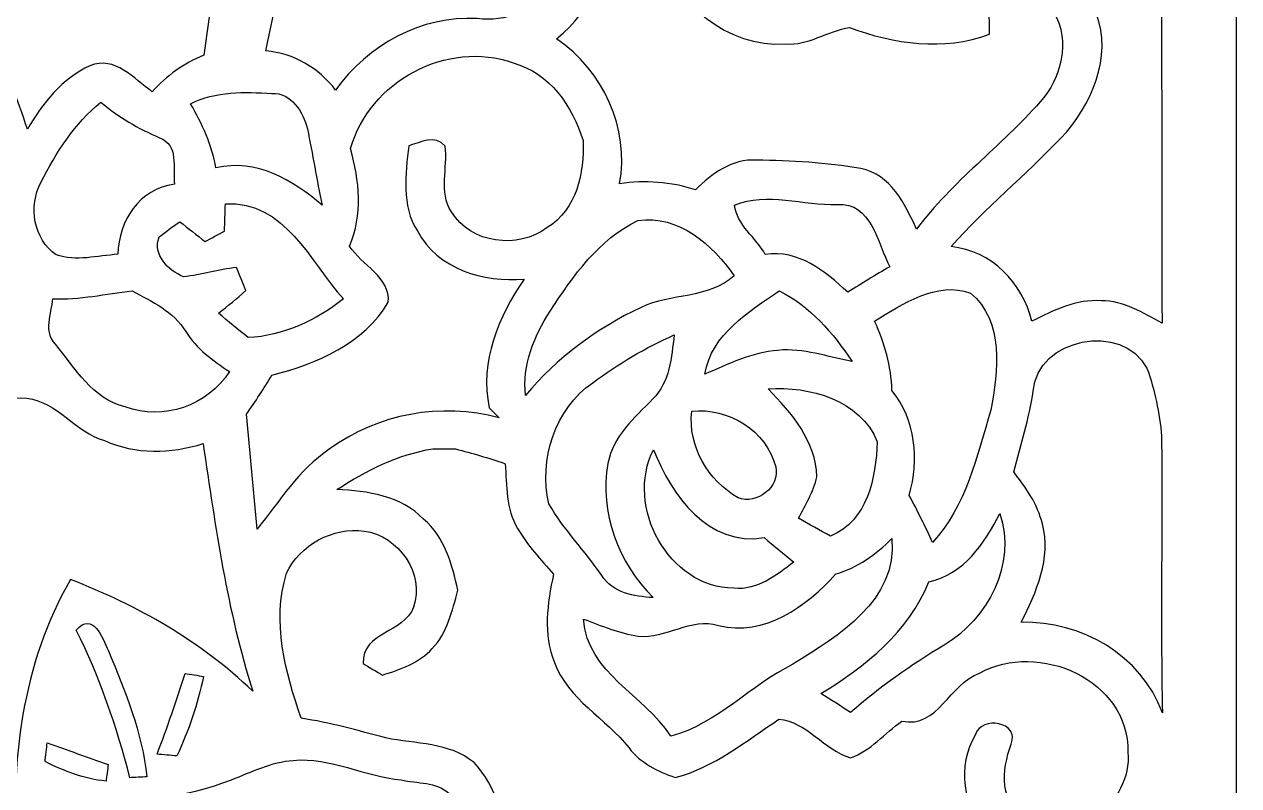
# Model space of a CAD drawing. Header units: centimetres. Extents: x -5.6 to 4, y -11.9 to 13.4.
# Drawn here: x -1.85 to 3.98, y 2.61 to 6.26 of the extents above; entities that cross this region are included whole.
import ezdxf

# ---------------------------------------------------------------- set-up
doc = ezdxf.new("R2010")
doc.units = ezdxf.units.CM
doc.header["$MEASUREMENT"] = 0
doc.layers.add('Camada 1', color=7, linetype='Continuous')

msp = doc.modelspace()

# ---------------------------------------------------------------- linework, layer by layer
at = {"layer": 'Camada 1', "color": 156}
for points, knots in [([(-5.582, 13.40237), (-4.67111, 13.41754), (-3.75954, 13.40449), (-2.84797, 13.40872), (-2.84797, 13.40872), (-0.58101, 13.40661), (1.68592, 13.41296), (3.95288, 13.40555), (3.95288, 13.40555), (3.98426, 13.27255), (3.97157, 13.13497), (3.97335, 12.99986), (3.97335, 12.99986), (3.97335, 5.16784), (3.97335, -2.66417), (3.97335, -10.49584), (3.97335, -10.49584), (3.97123, -10.94846), (3.97722, -11.40107), (3.97016, -11.85367), (3.97016, -11.85367), (3.89607, -11.86602), (3.82164, -11.87874), (3.7465, -11.87944), (3.7465, -11.87944), (1.73603, -11.88013), (-0.27445, -11.88261), (-2.28458, -11.88685), (-2.28458, -11.88685), (-3.38384, -11.88473), (-4.48308, -11.89989), (-5.582, -11.88578), (-5.582, -11.88578), (-5.59681, -10.08203), (-5.5841, -8.27758), (-5.58834, -6.47381), (-5.58834, -6.47381), (-5.58834, -0.00565), (-5.58834, 6.46219), (-5.58834, 12.93036), (-5.58834, 12.93036), (-5.58799, 13.0877), (-5.59187, 13.24504), (-5.582, 13.40237)], [0, 0, 0, 0, 0.0833333, 0.0833333, 0.0833333, 0.0833333, 0.1666667, 0.1666667, 0.1666667, 0.1666667, 0.25, 0.25, 0.25, 0.25, 0.3333333, 0.3333333, 0.3333333, 0.3333333, 0.4166667, 0.4166667, 0.4166667, 0.4166667, 0.5, 0.5, 0.5, 0.5, 0.5833333, 0.5833333, 0.5833333, 0.5833333, 0.6666667, 0.6666667, 0.6666667, 0.6666667, 0.75, 0.75, 0.75, 0.75, 0.8333333, 0.8333333, 0.8333333, 0.8333333, 1, 1, 1, 1]), ([(-0.93732, 13.04854), (-0.93732, 13.04854), (-0.93732, 13.04854), (-0.93732, 13.04854), (-0.93732, 13.04854), (-0.98636, 12.97092), (-1.03821, 12.89543), (-1.09042, 12.81994), (-1.09042, 12.81994), (-0.78563, 12.82064), (-0.50904, 12.57018), (-0.49599, 12.2629), (-0.49599, 12.2629), (-0.44626, 11.82899), (-0.82442, 11.48749), (-0.7955, 11.05711), (-0.7955, 11.05711), (-0.79126, 10.90119), (-0.71966, 10.75725), (-0.6378, 10.62779), (-0.6378, 10.62779), (-0.53657, 10.45949), (-0.34042, 10.36496), (-0.2755, 10.17164), (-0.2755, 10.17164), (-0.15063, 9.88871), (-0.24799, 9.55709), (-0.45861, 9.34295), (-0.45861, 9.34295), (-0.27515, 9.23712), (-0.13192, 9.0745), (-0.03279, 8.88822), (-0.03279, 8.88822), (0.1651, 8.96654), (0.42228, 8.92774), (0.54575, 8.74148), (0.54575, 8.74148), (0.65193, 8.55661), (0.66323, 8.33649), (0.73661, 8.13859), (0.73661, 8.13859), (0.78176, 7.99606), (0.88583, 7.8627), (0.85938, 7.70573), (0.85938, 7.70573), (0.8135, 7.41644), (0.60819, 7.1875), (0.38946, 7.00829), (0.38946, 7.00829), (0.13441, 6.7885), (-0.22153, 6.67173), (-0.55526, 6.74051), (-0.55526, 6.74051), (-0.60042, 6.53908), (-0.65263, 6.33906), (-0.69037, 6.13587), (-0.69037, 6.13587), (-0.55597, 6.12245), (-0.43744, 6.05401), (-0.35558, 5.94747), (-0.35558, 5.94747), (-0.20284, 6.16444), (0.05715, 6.3059), (0.32492, 6.29038), (0.32492, 6.29038), (0.46002, 6.27415), (0.59901, 6.32529), (0.68016, 6.43712), (0.68016, 6.43712), (0.77152, 6.53238), (0.77082, 6.66855), (0.78563, 6.79062), (0.78563, 6.79062), (0.81633, 6.89397), (0.93522, 6.84247), (0.97861, 6.77791), (0.97861, 6.77791), (0.97296, 6.55425), (0.88265, 6.33482), (0.70591, 6.193), (0.70591, 6.193), (0.92922, 6.04097), (1.05798, 5.7665), (1.00894, 5.49663), (1.00894, 5.49663), (1.131, 5.51709), (1.25518, 5.50579), (1.37337, 5.46876), (1.37337, 5.46876), (1.4524, 5.54567), (1.54941, 5.61798), (1.66582, 5.61092), (1.66582, 5.61092), (1.83339, 5.60809), (2.00237, 5.59927), (2.16782, 5.57072), (2.16782, 5.57072), (2.3121, 5.54389), (2.37985, 5.39891), (2.43628, 5.27967), (2.43628, 5.27967), (2.60667, 5.50862), (2.84234, 5.67655), (3.02966, 5.89031), (3.02966, 5.89031), (3.13197, 6.00321), (3.17712, 6.18172), (3.09633, 6.31859), (3.09633, 6.31859), (3.03108, 6.44172), (2.89418, 6.49393), (2.7732, 6.54402), (2.7732, 6.54402), (2.77741, 6.43466), (2.78835, 6.32529), (2.78589, 6.21558), (2.78589, 6.21558), (2.56645, 6.13339), (2.32762, 6.16832), (2.11349, 6.24769), (2.11349, 6.24769), (2.01012, 6.23217), (1.91629, 6.1595), (1.80622, 6.16902), (1.80622, 6.16902), (1.52646, 6.15068), (1.27811, 6.36269), (1.18816, 6.6167), (1.18816, 6.6167), (1.16065, 6.74263), (1.15571, 6.87246), (1.15253, 7.00088), (1.15253, 7.00088), (1.15605, 7.15398), (1.27881, 7.26015), (1.39242, 7.34377), (1.39242, 7.34377), (1.39524, 7.40762), (1.39948, 7.47112), (1.40441, 7.53463), (1.40441, 7.53463), (1.25413, 7.6207), (1.12608, 7.77309), (1.14547, 7.95655), (1.14547, 7.95655), (1.14194, 8.18232), (1.3903, 8.36471), (1.60408, 8.28216), (1.60408, 8.28216), (1.62808, 8.23348), (1.61714, 8.17915), (1.61361, 8.12765), (1.61361, 8.12765), (1.52047, 8.11213), (1.39629, 8.12236), (1.34797, 8.02075), (1.34797, 8.02075), (1.28553, 7.8941), (1.37795, 7.75017), (1.50283, 7.7089), (1.50283, 7.7089), (1.62667, 7.82884), (1.79034, 7.89164), (1.95087, 7.94666), (1.95087, 7.94666), (2.05493, 7.97947), (2.16994, 7.99499), (2.27682, 7.96466), (2.27682, 7.96466), (2.38478, 7.92127), (2.38443, 7.78615), (2.42183, 7.69231), (2.42183, 7.69231), (2.54952, 7.74206), (2.68958, 7.72195), (2.80353, 7.64892), (2.80353, 7.64892), (2.94181, 7.56143), (3.11255, 7.46195), (3.13267, 7.28203), (3.13267, 7.28203), (3.15736, 7.06261), (3.00462, 6.88199), (2.93687, 6.68372), (2.93687, 6.68372), (3.09352, 6.60752), (3.25049, 6.49323), (3.29988, 6.31684), (3.29988, 6.31684), (3.37891, 6.10517), (3.27731, 5.87058), (3.1288, 5.71605), (3.1288, 5.71605), (2.95769, 5.5379), (2.76684, 5.37986), (2.60173, 5.1957), (2.60173, 5.1957), (2.79894, 5.1756), (2.94288, 5.0225), (2.99086, 4.83693), (2.99086, 4.83693), (3.09386, 4.89055), (3.20498, 4.94454), (3.32458, 4.93535), (3.32458, 4.93535), (3.43146, 4.93713), (3.52496, 4.8768), (3.61562, 4.82776), (3.61562, 4.82776), (3.61316, 5.86634), (3.6135, 6.90491), (3.61526, 7.94315), (3.61526, 7.94315), (3.35457, 8.01158), (3.08645, 8.08177), (2.86421, 8.24089), (2.86421, 8.24089), (2.65255, 8.37812), (2.50613, 8.60071), (2.46062, 8.84836), (2.46062, 8.84836), (2.42076, 8.86741), (2.3809, 8.88646), (2.34138, 8.90481), (2.34138, 8.90481), (2.2412, 8.69843), (2.02425, 8.60848), (1.85278, 8.47441), (1.85278, 8.47441), (1.7519, 8.42115), (1.66195, 8.50406), (1.60021, 8.57532), (1.60021, 8.57532), (1.42099, 8.57744), (1.12678, 8.61552), (1.11901, 8.84449), (1.11901, 8.84449), (1.19698, 8.96372), (1.33456, 9.02441), (1.43581, 9.12142), (1.43581, 9.12142), (1.37337, 9.14822), (1.30634, 9.17044), (1.25625, 9.21843), (1.25625, 9.21843), (1.23013, 9.31369), (1.33068, 9.34578), (1.38642, 9.39765), (1.38642, 9.39765), (1.51659, 9.48935), (1.48626, 9.68021), (1.60162, 9.78464), (1.60162, 9.78464), (1.71944, 9.90881), (1.89547, 9.93739), (2.05882, 9.94233), (2.05882, 9.94233), (2.06976, 10.01148), (2.08209, 10.08062), (2.09763, 10.14906), (2.09763, 10.14906), (1.9745, 10.21291), (1.82915, 10.30288), (1.82881, 10.45949), (1.82881, 10.45949), (1.85809, 10.60732), (1.91912, 10.74807), (1.93252, 10.89942), (1.93252, 10.89942), (1.83904, 10.8331), (1.72755, 10.80664), (1.61432, 10.82569), (1.61432, 10.82569), (1.57268, 10.8772), (1.53212, 10.92941), (1.49367, 10.98303), (1.49367, 10.98303), (1.30846, 10.89201), (1.10103, 10.91776), (0.90206, 10.91459), (0.90206, 10.91459), (0.85302, 11.02854), (0.86961, 11.15236), (0.91088, 11.26559), (0.91088, 11.26559), (0.82692, 11.25573), (0.74331, 11.24795), (0.65935, 11.24373), (0.65935, 11.24373), (0.5715, 11.11179), (0.57503, 10.95092), (0.58597, 10.79958), (0.58597, 10.79958), (0.70274, 10.7403), (0.81669, 10.67435), (0.92428, 10.59992), (0.92428, 10.59992), (1.08761, 10.46373), (1.10067, 10.23372), (1.12254, 10.03793), (1.12254, 10.03793), (1.12925, 9.92716), (1.20297, 9.82732), (1.18711, 9.71515), (1.18711, 9.71515), (1.14689, 9.68869), (1.09891, 9.67846), (1.05623, 9.65765), (1.05623, 9.65765), (1.03047, 9.525), (0.99625, 9.3853), (0.89782, 9.28582), (0.89782, 9.28582), (0.82232, 9.19621), (0.67909, 9.16057), (0.5782, 9.22796), (0.5782, 9.22796), (0.43285, 9.3285), (0.35418, 9.49535), (0.29634, 9.65692), (0.29634, 9.65692), (0.14853, 9.70138), (0.14076, 9.87459), (0.11148, 10.00054), (0.11148, 10.00054), (0.05644, 10.28664), (0.17568, 10.58862), (0.40781, 10.76325), (0.40781, 10.76325), (0.39477, 10.85037), (0.38595, 10.93823), (0.38313, 11.02608), (0.38313, 11.02608), (0.41029, 11.17141), (0.50518, 11.30053), (0.49249, 11.45222), (0.49249, 11.45222), (0.44627, 11.47303), (0.40076, 11.4942), (0.3556, 11.51501), (0.3556, 11.51501), (0.2667, 11.34039), (0.121, 11.19399), (-0.07019, 11.13754), (-0.07019, 11.13754), (-0.17638, 11.11214), (-0.28256, 10.99185), (-0.39263, 11.05429), (-0.39263, 11.05429), (-0.37146, 11.29242), (-0.28539, 11.53653), (-0.11112, 11.70622), (-0.11112, 11.70622), (-0.01269, 11.80429), (0.12136, 11.85015), (0.24906, 11.89637), (0.24906, 11.89637), (0.23741, 11.90483), (0.21414, 11.92176), (0.2025, 11.93023), (0.2025, 11.93023), (0.19263, 11.99268), (0.17039, 12.05512), (0.17886, 12.11862), (0.17886, 12.11862), (0.21132, 12.2428), (0.31998, 12.32252), (0.40252, 12.41283), (0.40252, 12.41283), (0.23461, 12.45869), (0.05432, 12.4527), (-0.10688, 12.52325), (-0.10688, 12.52325), (-0.35594, 12.61779), (-0.54609, 12.82135), (-0.67661, 13.04819), (-0.67661, 13.04819), (-0.76339, 13.04854), (-0.85054, 13.04854), (-0.93732, 13.04854)], [0, 0, 0, 0, 0.0104167, 0.0104167, 0.0104167, 0.0104167, 0.0208333, 0.0208333, 0.0208333, 0.0208333, 0.03125, 0.03125, 0.03125, 0.03125, 0.0416667, 0.0416667, 0.0416667, 0.0416667, 0.0520833, 0.0520833, 0.0520833, 0.0520833, 0.0625, 0.0625, 0.0625, 0.0625, 0.0729167, 0.0729167, 0.0729167, 0.0729167, 0.0833333, 0.0833333, 0.0833333, 0.0833333, 0.09375, 0.09375, 0.09375, 0.09375, 0.1041667, 0.1041667, 0.1041667, 0.1041667, 0.1145833, 0.1145833, 0.1145833, 0.1145833, 0.125, 0.125, 0.125, 0.125, 0.1354167, 0.1354167, 0.1354167, 0.1354167, 0.1458333, 0.1458333, 0.1458333, 0.1458333, 0.15625, 0.15625, 0.15625, 0.15625, 0.1666667, 0.1666667, 0.1666667, 0.1666667, 0.1770833, 0.1770833, 0.1770833, 0.1770833, 0.1875, 0.1875, 0.1875, 0.1875, 0.1979167, 0.1979167, 0.1979167, 0.1979167, 0.2083333, 0.2083333, 0.2083333, 0.2083333, 0.21875, 0.21875, 0.21875, 0.21875, 0.2291667, 0.2291667, 0.2291667, 0.2291667, 0.2395833, 0.2395833, 0.2395833, 0.2395833, 0.25, 0.25, 0.25, 0.25, 0.2604167, 0.2604167, 0.2604167, 0.2604167, 0.2708333, 0.2708333, 0.2708333, 0.2708333, 0.28125, 0.28125, 0.28125, 0.28125, 0.2916667, 0.2916667, 0.2916667, 0.2916667, 0.3020833, 0.3020833, 0.3020833, 0.3020833, 0.3125, 0.3125, 0.3125, 0.3125, 0.3229167, 0.3229167, 0.3229167, 0.3229167, 0.3333333, 0.3333333, 0.3333333, 0.3333333, 0.34375, 0.34375, 0.34375, 0.34375, 0.3541667, 0.3541667, 0.3541667, 0.3541667, 0.3645833, 0.3645833, 0.3645833, 0.3645833, 0.375, 0.375, 0.375, 0.375, 0.3854167, 0.3854167, 0.3854167, 0.3854167, 0.3958333, 0.3958333, 0.3958333, 0.3958333, 0.40625, 0.40625, 0.40625, 0.40625, 0.4166667, 0.4166667, 0.4166667, 0.4166667, 0.4270833, 0.4270833, 0.4270833, 0.4270833, 0.4375, 0.4375, 0.4375, 0.4375, 0.4479167, 0.4479167, 0.4479167, 0.4479167, 0.4583333, 0.4583333, 0.4583333, 0.4583333, 0.46875, 0.46875, 0.46875, 0.46875, 0.4791667, 0.4791667, 0.4791667, 0.4791667, 0.4895833, 0.4895833, 0.4895833, 0.4895833, 0.5, 0.5, 0.5, 0.5, 0.5104167, 0.5104167, 0.5104167, 0.5104167, 0.5208333, 0.5208333, 0.5208333, 0.5208333, 0.53125, 0.53125, 0.53125, 0.53125, 0.5416667, 0.5416667, 0.5416667, 0.5416667, 0.5520833, 0.5520833, 0.5520833, 0.5520833, 0.5625, 0.5625, 0.5625, 0.5625, 0.5729167, 0.5729167, 0.5729167, 0.5729167, 0.5833333, 0.5833333, 0.5833333, 0.5833333, 0.59375, 0.59375, 0.59375, 0.59375, 0.6041667, 0.6041667, 0.6041667, 0.6041667, 0.6145833, 0.6145833, 0.6145833, 0.6145833, 0.625, 0.625, 0.625, 0.625, 0.6354167, 0.6354167, 0.6354167, 0.6354167, 0.6458333, 0.6458333, 0.6458333, 0.6458333, 0.65625, 0.65625, 0.65625, 0.65625, 0.6666667, 0.6666667, 0.6666667, 0.6666667, 0.6770833, 0.6770833, 0.6770833, 0.6770833, 0.6875, 0.6875, 0.6875, 0.6875, 0.6979167, 0.6979167, 0.6979167, 0.6979167, 0.7083333, 0.7083333, 0.7083333, 0.7083333, 0.71875, 0.71875, 0.71875, 0.71875, 0.7291667, 0.7291667, 0.7291667, 0.7291667, 0.7395833, 0.7395833, 0.7395833, 0.7395833, 0.75, 0.75, 0.75, 0.75, 0.7604167, 0.7604167, 0.7604167, 0.7604167, 0.7708333, 0.7708333, 0.7708333, 0.7708333, 0.78125, 0.78125, 0.78125, 0.78125, 0.7916667, 0.7916667, 0.7916667, 0.7916667, 0.8020833, 0.8020833, 0.8020833, 0.8020833, 0.8125, 0.8125, 0.8125, 0.8125, 0.8229167, 0.8229167, 0.8229167, 0.8229167, 0.8333333, 0.8333333, 0.8333333, 0.8333333, 0.84375, 0.84375, 0.84375, 0.84375, 0.8541667, 0.8541667, 0.8541667, 0.8541667, 0.8645833, 0.8645833, 0.8645833, 0.8645833, 0.875, 0.875, 0.875, 0.875, 0.8854167, 0.8854167, 0.8854167, 0.8854167, 0.8958333, 0.8958333, 0.8958333, 0.8958333, 0.90625, 0.90625, 0.90625, 0.90625, 0.9166667, 0.9166667, 0.9166667, 0.9166667, 0.9270833, 0.9270833, 0.9270833, 0.9270833, 0.9375, 0.9375, 0.9375, 0.9375, 0.9479167, 0.9479167, 0.9479167, 0.9479167, 0.9583333, 0.9583333, 0.9583333, 0.9583333, 0.96875, 0.96875, 0.96875, 0.96875, 0.9791667, 0.9791667, 0.9791667, 0.9791667, 1, 1, 1, 1]), ([(-2.19955, 6.43712), (-2.19955, 6.43712), (-2.19955, 6.43712), (-2.19955, 6.43712), (-2.19955, 6.43712), (-2.20766, 6.31647), (-2.10113, 6.24382), (-2.03446, 6.15984), (-2.03446, 6.15984), (-1.93216, 6.04731), (-1.88241, 5.90091), (-1.83725, 5.75875), (-1.83725, 5.75875), (-1.76423, 5.88222), (-1.67075, 6.00357), (-1.53704, 6.0639), (-1.53704, 6.0639), (-1.41533, 6.11258), (-1.32501, 6.00251), (-1.23753, 5.93831), (-1.23753, 5.93831), (-1.16874, 6.01486), (-1.08584, 6.07694), (-0.98953, 6.11433), (-0.98953, 6.11433), (-0.96095, 6.29884), (-0.93908, 6.48404), (-0.9084, 6.66784), (-0.9084, 6.66784), (-1.00223, 6.65161), (-1.09889, 6.62515), (-1.19379, 6.64845), (-1.19379, 6.64845), (-1.3349, 6.66996), (-1.45872, 6.76063), (-1.60477, 6.75286), (-1.60477, 6.75286), (-1.68485, 6.79803), (-1.76564, 6.8587), (-1.86265, 6.852), (-1.86265, 6.852), (-2.07186, 6.85729), (-2.22284, 6.63222), (-2.19955, 6.43712)], [0, 0, 0, 0, 0.0833333, 0.0833333, 0.0833333, 0.0833333, 0.1666667, 0.1666667, 0.1666667, 0.1666667, 0.25, 0.25, 0.25, 0.25, 0.3333333, 0.3333333, 0.3333333, 0.3333333, 0.4166667, 0.4166667, 0.4166667, 0.4166667, 0.5, 0.5, 0.5, 0.5, 0.5833333, 0.5833333, 0.5833333, 0.5833333, 0.6666667, 0.6666667, 0.6666667, 0.6666667, 0.75, 0.75, 0.75, 0.75, 0.8333333, 0.8333333, 0.8333333, 0.8333333, 1, 1, 1, 1]), ([(-0.28397, 5.66596), (-0.28397, 5.66596), (-0.28397, 5.66596), (-0.28397, 5.66596), (-0.28397, 5.66596), (-0.24093, 5.5118), (-0.22436, 5.34916), (-0.28926, 5.19818), (-0.28926, 5.19818), (-0.2314, 5.10716), (-0.09136, 5.04754), (-0.10264, 4.92865), (-0.10264, 4.92865), (-0.21941, 4.73145), (-0.44731, 4.63125), (-0.66216, 4.5787), (-0.66216, 4.5787), (-0.70024, 4.51484), (-0.74046, 4.45169), (-0.78456, 4.39173), (-0.78456, 4.39173), (-0.76588, 4.20758), (-0.74894, 4.02342), (-0.73306, 3.83892), (-0.73306, 3.83892), (-0.62476, 3.97298), (-0.53268, 4.12537), (-0.38628, 4.22239), (-0.38628, 4.22239), (-0.1538, 4.3942), (0.15134, 4.44782), (0.42969, 4.37339), (0.42969, 4.37339), (0.41804, 4.38538), (0.39441, 4.40937), (0.38276, 4.42136), (0.38276, 4.42136), (0.33513, 4.64467), (0.42722, 4.8588), (0.5507, 5.03977), (0.5507, 5.03977), (0.35596, 5.02179), (0.13406, 5.08775), (0.03775, 5.27085), (0.03775, 5.27085), (-0.04127, 5.39291), (-0.01939, 5.54389), (-0.00421, 5.68006), (-0.00421, 5.68006), (0.05328, 5.69595), (0.12066, 5.73439), (0.17004, 5.67865), (0.17004, 5.67865), (0.18591, 5.57423), (0.13759, 5.45747), (0.20109, 5.36292), (0.20109, 5.36292), (0.29422, 5.20841), (0.52071, 5.18195), (0.66111, 5.28672), (0.66111, 5.28672), (0.80256, 5.3735), (0.83996, 5.54989), (0.83326, 5.70442), (0.83326, 5.70442), (0.78176, 5.86987), (0.67346, 6.02967), (0.49812, 6.0773), (0.49812, 6.0773), (0.18098, 6.19195), (-0.19473, 5.98733), (-0.28397, 5.66596)], [0, 0, 0, 0, 0.0526316, 0.0526316, 0.0526316, 0.0526316, 0.1052632, 0.1052632, 0.1052632, 0.1052632, 0.1578947, 0.1578947, 0.1578947, 0.1578947, 0.2105263, 0.2105263, 0.2105263, 0.2105263, 0.2631579, 0.2631579, 0.2631579, 0.2631579, 0.3157895, 0.3157895, 0.3157895, 0.3157895, 0.3684211, 0.3684211, 0.3684211, 0.3684211, 0.4210526, 0.4210526, 0.4210526, 0.4210526, 0.4736842, 0.4736842, 0.4736842, 0.4736842, 0.5263158, 0.5263158, 0.5263158, 0.5263158, 0.5789474, 0.5789474, 0.5789474, 0.5789474, 0.6315789, 0.6315789, 0.6315789, 0.6315789, 0.6842105, 0.6842105, 0.6842105, 0.6842105, 0.7368421, 0.7368421, 0.7368421, 0.7368421, 0.7894737, 0.7894737, 0.7894737, 0.7894737, 0.8421053, 0.8421053, 0.8421053, 0.8421053, 0.8947368, 0.8947368, 0.8947368, 0.8947368, 1, 1, 1, 1]), ([(-1.05302, 5.88081), (-1.05302, 5.88081), (-1.05302, 5.88081), (-1.05302, 5.88081), (-1.05302, 5.88081), (-0.9973, 5.7852), (-0.94967, 5.68395), (-0.93096, 5.57354), (-0.93096, 5.57354), (-0.73659, 5.62044), (-0.56196, 5.51532), (-0.4205, 5.39433), (-0.4205, 5.39433), (-0.44626, 5.51638), (-0.46672, 5.6395), (-0.4914, 5.76192), (-0.4914, 5.76192), (-0.51223, 5.84093), (-0.56866, 5.93689), (-0.66216, 5.93124), (-0.66216, 5.93124), (-0.79409, 5.93865), (-0.93203, 5.94323), (-1.05302, 5.88081)], [0, 0, 0, 0, 0.1428571, 0.1428571, 0.1428571, 0.1428571, 0.2857143, 0.2857143, 0.2857143, 0.2857143, 0.4285714, 0.4285714, 0.4285714, 0.4285714, 0.5714286, 0.5714286, 0.5714286, 0.5714286, 0.7142857, 0.7142857, 0.7142857, 0.7142857, 1, 1, 1, 1]), ([(-1.77234, 5.50367), (-1.77234, 5.50367), (-1.77234, 5.50367), (-1.77234, 5.50367), (-1.77234, 5.50367), (-1.83196, 5.39114), (-1.80869, 5.22922), (-1.69825, 5.15654), (-1.69825, 5.15654), (-1.60301, 5.12339), (-1.50001, 5.1516), (-1.40192, 5.15866), (-1.40192, 5.15866), (-1.39805, 5.32024), (-1.29962, 5.47229), (-1.13064, 5.49521), (-1.13064, 5.49521), (-1.13946, 5.57247), (-1.10735, 5.68571), (-1.20261, 5.71853), (-1.20261, 5.71853), (-1.3035, 5.76297), (-1.40088, 5.81625), (-1.48342, 5.88997), (-1.48342, 5.88997), (-1.61113, 5.78801), (-1.69791, 5.6469), (-1.77234, 5.50367)], [0, 0, 0, 0, 0.125, 0.125, 0.125, 0.125, 0.25, 0.25, 0.25, 0.25, 0.375, 0.375, 0.375, 0.375, 0.5, 0.5, 0.5, 0.5, 0.625, 0.625, 0.625, 0.625, 0.75, 0.75, 0.75, 0.75, 1, 1, 1, 1]), ([(1.56174, 5.39503), (1.56174, 5.39503), (1.56174, 5.39503), (1.56174, 5.39503), (1.56174, 5.39503), (1.57198, 5.29907), (1.66406, 5.23909), (1.70886, 5.1583), (1.70886, 5.1583), (1.86937, 5.18159), (1.99708, 5.07753), (2.10645, 4.97628), (2.10645, 4.97628), (2.1724, 5.01896), (2.23943, 5.05989), (2.30752, 5.09905), (2.30752, 5.09905), (2.24861, 5.21229), (2.21862, 5.40914), (2.05493, 5.39855), (2.05493, 5.39855), (1.89089, 5.39184), (1.71908, 5.46064), (1.56174, 5.39503)], [0, 0, 0, 0, 0.1428571, 0.1428571, 0.1428571, 0.1428571, 0.2857143, 0.2857143, 0.2857143, 0.2857143, 0.4285714, 0.4285714, 0.4285714, 0.4285714, 0.5714286, 0.5714286, 0.5714286, 0.5714286, 0.7142857, 0.7142857, 0.7142857, 0.7142857, 1, 1, 1, 1]), ([(-0.88511, 5.40173), (-0.88511, 5.40173), (-0.88511, 5.40173), (-0.88511, 5.40173), (-0.88511, 5.40173), (-0.88686, 5.35798), (-0.88828, 5.31424), (-0.88969, 5.27015), (-0.88969, 5.27015), (-0.91298, 5.2578), (-0.95919, 5.23275), (-0.98247, 5.22004), (-0.98247, 5.22004), (-1.02376, 5.25144), (-1.06396, 5.28319), (-1.10418, 5.31529), (-1.10418, 5.31529), (-1.13875, 5.29237), (-1.17157, 5.26696), (-1.20436, 5.24191), (-1.20436, 5.24191), (-1.23506, 5.15408), (-1.16098, 5.08282), (-1.08725, 5.05037), (-1.08725, 5.05037), (-1.00117, 5.05953), (-0.91792, 5.08528), (-0.83183, 5.09588), (-0.83183, 5.09588), (-0.82055, 5.06801), (-0.79833, 5.01227), (-0.78739, 4.98439), (-0.78739, 4.98439), (-0.82937, 4.94629), (-0.87417, 4.91101), (-0.91861, 4.87574), (-0.91861, 4.87574), (-0.87171, 4.83658), (-0.82442, 4.79743), (-0.77645, 4.75862), (-0.77645, 4.75862), (-0.60676, 4.76637), (-0.45084, 4.84152), (-0.31855, 4.94417), (-0.31855, 4.94417), (-0.47905, 5.12409), (-0.60006, 5.41548), (-0.88511, 5.40173)], [0, 0, 0, 0, 0.0769231, 0.0769231, 0.0769231, 0.0769231, 0.1538462, 0.1538462, 0.1538462, 0.1538462, 0.2307692, 0.2307692, 0.2307692, 0.2307692, 0.3076923, 0.3076923, 0.3076923, 0.3076923, 0.3846154, 0.3846154, 0.3846154, 0.3846154, 0.4615385, 0.4615385, 0.4615385, 0.4615385, 0.5384615, 0.5384615, 0.5384615, 0.5384615, 0.6153846, 0.6153846, 0.6153846, 0.6153846, 0.6923077, 0.6923077, 0.6923077, 0.6923077, 0.7692308, 0.7692308, 0.7692308, 0.7692308, 0.8461538, 0.8461538, 0.8461538, 0.8461538, 1, 1, 1, 1]), ([(0.67522, 4.88526), (0.67522, 4.88526), (0.67522, 4.88526), (0.67522, 4.88526), (0.67522, 4.88526), (0.59761, 4.76496), (0.5401, 4.62704), (0.55669, 4.48027), (0.55669, 4.48027), (0.70733, 4.66124), (0.89958, 4.80377), (1.11195, 4.90361), (1.11195, 4.90361), (1.25659, 4.9717), (1.4344, 4.94383), (1.56033, 5.05495), (1.56033, 5.05495), (1.45591, 5.20452), (1.29294, 5.35057), (1.09643, 5.32058), (1.09643, 5.32058), (0.91017, 5.23134), (0.78422, 5.05459), (0.67522, 4.88526)], [0, 0, 0, 0, 0.1428571, 0.1428571, 0.1428571, 0.1428571, 0.2857143, 0.2857143, 0.2857143, 0.2857143, 0.4285714, 0.4285714, 0.4285714, 0.4285714, 0.5714286, 0.5714286, 0.5714286, 0.5714286, 0.7142857, 0.7142857, 0.7142857, 0.7142857, 1, 1, 1, 1]), ([(2.23379, 4.83763), (2.23379, 4.83763), (2.23379, 4.83763), (2.23379, 4.83763), (2.23379, 4.83763), (2.28318, 4.73321), (2.31458, 4.62138), (2.31741, 4.50532), (2.31741, 4.50532), (2.4324, 4.36386), (2.44863, 4.1723), (2.401, 4.0012), (2.401, 4.0012), (2.44052, 3.92711), (2.47791, 3.85163), (2.51319, 3.77506), (2.51319, 3.77506), (2.67477, 3.9497), (2.72557, 4.19028), (2.79295, 4.41077), (2.79295, 4.41077), (2.82682, 4.59668), (2.8582, 4.83588), (2.69594, 4.97275), (2.69594, 4.97275), (2.53012, 5.03166), (2.36996, 4.91912), (2.23379, 4.83763)], [0, 0, 0, 0, 0.125, 0.125, 0.125, 0.125, 0.25, 0.25, 0.25, 0.25, 0.375, 0.375, 0.375, 0.375, 0.5, 0.5, 0.5, 0.5, 0.625, 0.625, 0.625, 0.625, 0.75, 0.75, 0.75, 0.75, 1, 1, 1, 1]), ([(-1.71448, 4.94488), (-1.71448, 4.94488), (-1.71448, 4.94488), (-1.71448, 4.94488), (-1.71448, 4.94488), (-1.72189, 4.87327), (-1.75965, 4.78683), (-1.70215, 4.72687), (-1.70215, 4.72687), (-1.60724, 4.61115), (-1.52364, 4.46475), (-1.36735, 4.42665), (-1.36735, 4.42665), (-1.18356, 4.35856), (-0.97084, 4.43052), (-0.86606, 4.59598), (-0.86606, 4.59598), (-0.94684, 4.64714), (-1.02445, 4.70641), (-1.07631, 4.78861), (-1.07631, 4.78861), (-1.13381, 4.88385), (-1.23964, 4.93218), (-1.33349, 4.98369), (-1.33349, 4.98369), (-1.46049, 4.9678), (-1.58608, 4.94064), (-1.71448, 4.94488)], [0, 0, 0, 0, 0.125, 0.125, 0.125, 0.125, 0.25, 0.25, 0.25, 0.25, 0.375, 0.375, 0.375, 0.375, 0.5, 0.5, 0.5, 0.5, 0.625, 0.625, 0.625, 0.625, 0.75, 0.75, 0.75, 0.75, 1, 1, 1, 1]), ([(1.41853, 4.58328), (1.41853, 4.58328), (1.41853, 4.58328), (1.41853, 4.58328), (1.41853, 4.58328), (1.53177, 4.63091), (1.64501, 4.68877), (1.7699, 4.69759), (1.7699, 4.69759), (1.89159, 4.70958), (2.00802, 4.66548), (2.12655, 4.64431), (2.12655, 4.64431), (2.03518, 4.78048), (1.92405, 4.90926), (1.77589, 4.98403), (1.77589, 4.98403), (1.62878, 4.87997), (1.45204, 4.77767), (1.41853, 4.58328)], [0, 0, 0, 0, 0.1666667, 0.1666667, 0.1666667, 0.1666667, 0.3333333, 0.3333333, 0.3333333, 0.3333333, 0.5, 0.5, 0.5, 0.5, 0.6666667, 0.6666667, 0.6666667, 0.6666667, 1, 1, 1, 1]), ([(2.9965, 4.50144), (2.9965, 4.50144), (2.9965, 4.50144), (2.9965, 4.50144), (2.9965, 4.50144), (2.97638, 4.36986), (2.93794, 4.24215), (2.903, 4.11409), (2.903, 4.11409), (2.96087, 4.03825), (3.01873, 3.95887), (3.0406, 3.86396), (3.0406, 3.86396), (3.08609, 3.70028), (3.01096, 3.53589), (2.93935, 3.3916), (2.93935, 3.3916), (3.22721, 3.39901), (3.51615, 3.23461), (3.61738, 2.95768), (3.61738, 2.95768), (3.60892, 3.40042), (3.61774, 3.84352), (3.6135, 4.28625), (3.6135, 4.28625), (3.60363, 4.39666), (3.5814, 4.50778), (3.54295, 4.61151), (3.54295, 4.61151), (3.42654, 4.83658), (3.01378, 4.75614), (2.9965, 4.50144)], [0, 0, 0, 0, 0.1111111, 0.1111111, 0.1111111, 0.1111111, 0.2222222, 0.2222222, 0.2222222, 0.2222222, 0.3333333, 0.3333333, 0.3333333, 0.3333333, 0.4444444, 0.4444444, 0.4444444, 0.4444444, 0.5555556, 0.5555556, 0.5555556, 0.5555556, 0.6666667, 0.6666667, 0.6666667, 0.6666667, 0.7777778, 0.7777778, 0.7777778, 0.7777778, 1, 1, 1, 1]), ([(0.87984, 4.54201), (0.87984, 4.54201), (0.87984, 4.54201), (0.87984, 4.54201), (0.87984, 4.54201), (0.69921, 4.41642), (0.61913, 4.17159), (0.66888, 3.96098), (0.66888, 3.96098), (0.73978, 3.8368), (0.84349, 3.73486), (0.92323, 3.61631), (0.92323, 3.61631), (0.97685, 3.53165), (1.07809, 3.51683), (1.16981, 3.51013), (1.16981, 3.51013), (1.00331, 3.67558), (0.91017, 3.92112), (0.95286, 4.15466), (0.95286, 4.15466), (0.97756, 4.28554), (1.08057, 4.37409), (1.16876, 4.46405), (1.16876, 4.46405), (1.25096, 4.54518), (1.25766, 4.66407), (1.27141, 4.77166), (1.27141, 4.77166), (1.13278, 4.70992), (1.0019, 4.63196), (0.87984, 4.54201)], [0, 0, 0, 0, 0.1111111, 0.1111111, 0.1111111, 0.1111111, 0.2222222, 0.2222222, 0.2222222, 0.2222222, 0.3333333, 0.3333333, 0.3333333, 0.3333333, 0.4444444, 0.4444444, 0.4444444, 0.4444444, 0.5555556, 0.5555556, 0.5555556, 0.5555556, 0.6666667, 0.6666667, 0.6666667, 0.6666667, 0.7777778, 0.7777778, 0.7777778, 0.7777778, 1, 1, 1, 1]), ([(1.72227, 4.51238), (1.72227, 4.51238), (1.72227, 4.51238), (1.72227, 4.51238), (1.72227, 4.51238), (1.83621, 4.39773), (1.95299, 4.26049), (1.95686, 4.0901), (1.95686, 4.0901), (1.94205, 4.01849), (1.90078, 3.95605), (1.86901, 3.89149), (1.86901, 3.89149), (1.91983, 3.86221), (1.97133, 3.83363), (2.02318, 3.80541), (2.02318, 3.80541), (2.20239, 3.8795), (2.23979, 4.08657), (2.24756, 4.25874), (2.24756, 4.25874), (2.16429, 4.45981), (1.92158, 4.5272), (1.72227, 4.51238)], [0, 0, 0, 0, 0.1428571, 0.1428571, 0.1428571, 0.1428571, 0.2857143, 0.2857143, 0.2857143, 0.2857143, 0.4285714, 0.4285714, 0.4285714, 0.4285714, 0.5714286, 0.5714286, 0.5714286, 0.5714286, 0.7142857, 0.7142857, 0.7142857, 0.7142857, 1, 1, 1, 1]), ([(-2.2253, 4.21674), (-2.2253, 4.21674), (-2.2253, 4.21674), (-2.2253, 4.21674), (-2.2253, 4.21674), (-2.23943, 4.10491), (-2.18157, 4.00156), (-2.13253, 3.9056), (-2.13253, 3.9056), (-2.18015, 3.75355), (-2.17346, 3.59056), (-2.22143, 3.43782), (-2.22143, 3.43782), (-2.25388, 3.29247), (-2.33854, 3.16512), (-2.44508, 3.06317), (-2.44508, 3.06317), (-2.4719, 2.8582), (-2.49907, 2.64195), (-2.62429, 2.46979), (-2.62429, 2.46979), (-2.52552, 2.37596), (-2.43662, 2.27259), (-2.35479, 2.16358), (-2.35479, 2.16358), (-2.20096, 2.21014), (-2.04328, 2.24401), (-1.88312, 2.26024), (-1.88312, 2.26024), (-1.92298, 2.71463), (-1.86124, 3.19863), (-1.62947, 3.59692), (-1.62947, 3.59692), (-1.30808, 3.4738), (-1.00329, 3.30022), (-0.75352, 3.06069), (-0.75352, 3.06069), (-0.87804, 3.44664), (-0.93274, 3.84986), (-0.99236, 4.24956), (-0.99236, 4.24956), (-1.14863, 4.20088), (-1.31514, 4.19734), (-1.46683, 4.26437), (-1.46683, 4.26437), (-1.6076, 4.30423), (-1.69085, 4.45065), (-1.84007, 4.46792), (-1.84007, 4.46792), (-2.00271, 4.48451), (-2.18756, 4.38326), (-2.2253, 4.21674)], [0, 0, 0, 0, 0.0714286, 0.0714286, 0.0714286, 0.0714286, 0.1428571, 0.1428571, 0.1428571, 0.1428571, 0.2142857, 0.2142857, 0.2142857, 0.2142857, 0.2857143, 0.2857143, 0.2857143, 0.2857143, 0.3571429, 0.3571429, 0.3571429, 0.3571429, 0.4285714, 0.4285714, 0.4285714, 0.4285714, 0.5, 0.5, 0.5, 0.5, 0.5714286, 0.5714286, 0.5714286, 0.5714286, 0.6428571, 0.6428571, 0.6428571, 0.6428571, 0.7142857, 0.7142857, 0.7142857, 0.7142857, 0.7857143, 0.7857143, 0.7857143, 0.7857143, 0.8571429, 0.8571429, 0.8571429, 0.8571429, 1, 1, 1, 1]), ([(1.35538, 4.40548), (1.35538, 4.40548), (1.35538, 4.40548), (1.35538, 4.40548), (1.35538, 4.40548), (1.33738, 4.23545), (1.43405, 4.07317), (1.57868, 3.98885), (1.57868, 3.98885), (1.66687, 3.95464), (1.78259, 4.04176), (1.7593, 4.13773), (1.7593, 4.13773), (1.7145, 4.3127), (1.53177, 4.42348), (1.35538, 4.40548)], [0, 0, 0, 0, 0.2, 0.2, 0.2, 0.2, 0.4, 0.4, 0.4, 0.4, 0.6, 0.6, 0.6, 0.6, 1, 1, 1, 1]), ([(-0.34995, 4.02872), (-0.34995, 4.02872), (-0.34995, 4.02872), (-0.34995, 4.02872), (-0.34995, 4.02872), (-0.20143, 4.02307), (-0.04161, 3.99873), (0.06738, 3.88691), (0.06738, 3.88691), (0.16934, 3.80152), (0.20321, 3.66923), (0.23213, 3.54541), (0.23213, 3.54541), (0.20355, 3.44769), (0.18274, 3.34044), (0.10831, 3.26565), (0.10831, 3.26565), (0.04621, 3.19651), (-0.04409, 3.16583), (-0.12981, 3.13831), (-0.12981, 3.13831), (-0.15344, 3.15207), (-0.20002, 3.17958), (-0.22365, 3.19334), (-0.22365, 3.19334), (-0.22823, 3.34715), (-0.02645, 3.33833), (0.01834, 3.46499), (0.01834, 3.46499), (0.07586, 3.62725), (-0.05396, 3.80646), (-0.21836, 3.8301), (-0.21836, 3.8301), (-0.36723, 3.84951), (-0.5288, 3.76414), (-0.59195, 3.62691), (-0.59195, 3.62691), (-0.66321, 3.39478), (-0.59794, 3.15241), (-0.52139, 2.93088), (-0.52139, 2.93088), (-0.38311, 2.91112), (-0.2487, 2.8716), (-0.11394, 2.83632), (-0.11394, 2.83632), (0.02823, 2.80634), (0.19085, 2.81657), (0.30938, 2.7178), (0.30938, 2.7178), (0.42193, 2.60349), (0.44698, 2.43662), (0.50024, 2.29093), (0.50024, 2.29093), (0.5842, 2.28881), (0.66852, 2.29234), (0.75213, 2.28177), (0.75213, 2.28177), (1.03294, 2.2539), (1.20826, 2.00166), (1.4591, 1.89971), (1.4591, 1.89971), (1.8408, 2.16358), (2.2853, 2.37559), (2.75908, 2.36855), (2.75908, 2.36855), (2.66488, 2.50966), (2.62609, 2.7005), (2.71957, 2.85221), (2.71957, 2.85221), (2.74674, 2.94604), (2.93441, 2.91394), (2.89031, 2.80634), (2.89031, 2.80634), (2.84621, 2.68323), (2.82893, 2.51707), (2.96827, 2.44756), (2.96827, 2.44756), (3.18559, 2.29975), (3.47627, 2.52518), (3.45122, 2.76895), (3.45122, 2.76895), (3.45899, 3.11502), (3.02048, 3.30517), (2.73933, 3.14749), (2.73933, 3.14749), (2.59221, 3.09774), (2.5407, 2.88079), (2.36573, 2.91711), (2.36573, 2.91711), (2.28283, 2.85996), (2.21509, 2.77388), (2.11878, 2.74109), (2.11878, 2.74109), (1.99355, 2.77741), (1.9057, 2.91711), (1.77482, 2.92593), (1.77482, 2.92593), (1.61432, 2.82222), (1.46543, 2.69416), (1.27565, 2.64653), (1.27565, 2.64653), (1.19203, 2.67652), (1.10878, 2.71533), (1.05481, 2.7887), (1.05481, 2.7887), (0.94157, 2.93088), (0.76165, 3.02119), (0.69603, 3.19863), (0.69603, 3.19863), (0.64065, 3.33409), (0.66111, 3.48368), (0.69181, 3.62232), (0.69181, 3.62232), (0.63078, 3.69322), (0.5648, 3.76096), (0.51895, 3.84281), (0.51895, 3.84281), (0.46214, 3.93559), (0.46708, 4.04883), (0.45897, 4.15325), (0.45897, 4.15325), (0.3803, 4.18041), (0.30056, 4.2037), (0.22048, 4.22451), (0.22048, 4.22451), (0.19332, 4.22451), (0.1383, 4.22485), (0.11077, 4.22485), (0.11077, 4.22485), (-0.05713, 4.19805), (-0.20884, 4.12009), (-0.34995, 4.02872)], [0, 0, 0, 0, 0.0294118, 0.0294118, 0.0294118, 0.0294118, 0.0588235, 0.0588235, 0.0588235, 0.0588235, 0.0882353, 0.0882353, 0.0882353, 0.0882353, 0.1176471, 0.1176471, 0.1176471, 0.1176471, 0.1470588, 0.1470588, 0.1470588, 0.1470588, 0.1764706, 0.1764706, 0.1764706, 0.1764706, 0.2058824, 0.2058824, 0.2058824, 0.2058824, 0.2352941, 0.2352941, 0.2352941, 0.2352941, 0.2647059, 0.2647059, 0.2647059, 0.2647059, 0.2941176, 0.2941176, 0.2941176, 0.2941176, 0.3235294, 0.3235294, 0.3235294, 0.3235294, 0.3529412, 0.3529412, 0.3529412, 0.3529412, 0.3823529, 0.3823529, 0.3823529, 0.3823529, 0.4117647, 0.4117647, 0.4117647, 0.4117647, 0.4411765, 0.4411765, 0.4411765, 0.4411765, 0.4705882, 0.4705882, 0.4705882, 0.4705882, 0.5, 0.5, 0.5, 0.5, 0.5294118, 0.5294118, 0.5294118, 0.5294118, 0.5588235, 0.5588235, 0.5588235, 0.5588235, 0.5882353, 0.5882353, 0.5882353, 0.5882353, 0.6176471, 0.6176471, 0.6176471, 0.6176471, 0.6470588, 0.6470588, 0.6470588, 0.6470588, 0.6764706, 0.6764706, 0.6764706, 0.6764706, 0.7058824, 0.7058824, 0.7058824, 0.7058824, 0.7352941, 0.7352941, 0.7352941, 0.7352941, 0.7647059, 0.7647059, 0.7647059, 0.7647059, 0.7941176, 0.7941176, 0.7941176, 0.7941176, 0.8235294, 0.8235294, 0.8235294, 0.8235294, 0.8529412, 0.8529412, 0.8529412, 0.8529412, 0.8823529, 0.8823529, 0.8823529, 0.8823529, 0.9117647, 0.9117647, 0.9117647, 0.9117647, 0.9411765, 0.9411765, 0.9411765, 0.9411765, 1, 1, 1, 1]), ([(1.17158, 4.22063), (1.17158, 4.22063), (1.17158, 4.22063), (1.17158, 4.22063), (1.17158, 4.22063), (1.03435, 3.94616), (1.24354, 3.55952), (1.55823, 3.55494), (1.55823, 3.55494), (1.67076, 3.54471), (1.76213, 3.61667), (1.84608, 3.68087), (1.84608, 3.68087), (1.79776, 3.72004), (1.75014, 3.75884), (1.70322, 3.79835), (1.70322, 3.79835), (1.4351, 3.75179), (1.25801, 4.00332), (1.17158, 4.22063)], [0, 0, 0, 0, 0.1666667, 0.1666667, 0.1666667, 0.1666667, 0.3333333, 0.3333333, 0.3333333, 0.3333333, 0.5, 0.5, 0.5, 0.5, 0.6666667, 0.6666667, 0.6666667, 0.6666667, 1, 1, 1, 1]), ([(2.49519, 3.58527), (2.49519, 3.58527), (2.49519, 3.58527), (2.49519, 3.58527), (2.49519, 3.58527), (2.39749, 3.34573), (2.19075, 3.17958), (1.97555, 3.0494), (1.97555, 3.0494), (2.02354, 3.01941), (2.07117, 2.98944), (2.11914, 2.95909), (2.11914, 2.95909), (2.25955, 3.07939), (2.40948, 3.1884), (2.56893, 3.28224), (2.56893, 3.28224), (2.77812, 3.40713), (2.91889, 3.67242), (2.83598, 3.91371), (2.83598, 3.91371), (2.76155, 3.76907), (2.66488, 3.62374), (2.49519, 3.58527)], [0, 0, 0, 0, 0.1428571, 0.1428571, 0.1428571, 0.1428571, 0.2857143, 0.2857143, 0.2857143, 0.2857143, 0.4285714, 0.4285714, 0.4285714, 0.4285714, 0.5714286, 0.5714286, 0.5714286, 0.5714286, 0.7142857, 0.7142857, 0.7142857, 0.7142857, 1, 1, 1, 1]), ([(2.04752, 3.62374), (2.04752, 3.62374), (2.04752, 3.62374), (2.04752, 3.62374), (2.04752, 3.62374), (1.90782, 3.46709), (1.70463, 3.32281), (1.48414, 3.37572), (1.48414, 3.37572), (1.35078, 3.41911), (1.23191, 3.31011), (1.09855, 3.32493), (1.09855, 3.32493), (1.00682, 3.33833), (0.92145, 3.37572), (0.83503, 3.40713), (0.83503, 3.40713), (0.85443, 3.14537), (1.12678, 3.04411), (1.25554, 2.84514), (1.25554, 2.84514), (1.47956, 2.90442), (1.6376, 3.08963), (1.84186, 3.19017), (1.84186, 3.19017), (2.05882, 3.32527), (2.34597, 3.49778), (2.31775, 3.79341), (2.31775, 3.79341), (2.2412, 3.71686), (2.1523, 3.65441), (2.04752, 3.62374)], [0, 0, 0, 0, 0.1111111, 0.1111111, 0.1111111, 0.1111111, 0.2222222, 0.2222222, 0.2222222, 0.2222222, 0.3333333, 0.3333333, 0.3333333, 0.3333333, 0.4444444, 0.4444444, 0.4444444, 0.4444444, 0.5555556, 0.5555556, 0.5555556, 0.5555556, 0.6666667, 0.6666667, 0.6666667, 0.6666667, 0.7777778, 0.7777778, 0.7777778, 0.7777778, 1, 1, 1, 1]), ([(-1.60265, 3.35421), (-1.60265, 3.35421), (-1.60265, 3.35421), (-1.60265, 3.35421), (-1.60265, 3.35421), (-1.48836, 3.12914), (-1.40792, 2.88924), (-1.34443, 2.64548), (-1.34443, 2.64548), (-1.32431, 2.64653), (-1.28374, 2.64865), (-1.26364, 2.65007), (-1.26364, 2.65007), (-1.28374, 2.86173), (-1.36771, 3.06034), (-1.44709, 3.25508), (-1.44709, 3.25508), (-1.47884, 3.31893), (-1.52082, 3.44628), (-1.60265, 3.35421)], [0, 0, 0, 0, 0.1666667, 0.1666667, 0.1666667, 0.1666667, 0.3333333, 0.3333333, 0.3333333, 0.3333333, 0.5, 0.5, 0.5, 0.5, 0.6666667, 0.6666667, 0.6666667, 0.6666667, 1, 1, 1, 1]), ([(-1.07878, 3.14642), (-1.07878, 3.14642), (-1.07878, 3.14642), (-1.07878, 3.14642), (-1.07878, 3.14642), (-1.1197, 3.0159), (-1.16521, 2.88678), (-1.21389, 2.75872), (-1.21389, 2.75872), (-1.18251, 2.7559), (-1.1504, 2.75307), (-1.11829, 2.7499), (-1.11829, 2.7499), (-1.06221, 2.87231), (-1.0174, 3.00002), (-0.99094, 3.13195), (-0.99094, 3.13195), (-1.01282, 3.13548), (-1.05692, 3.14289), (-1.07878, 3.14642)], [0, 0, 0, 0, 0.1666667, 0.1666667, 0.1666667, 0.1666667, 0.3333333, 0.3333333, 0.3333333, 0.3333333, 0.5, 0.5, 0.5, 0.5, 0.6666667, 0.6666667, 0.6666667, 0.6666667, 1, 1, 1, 1]), ([(-1.74201, 2.8134), (-1.74201, 2.8134), (-1.74201, 2.8134), (-1.74201, 2.8134), (-1.74201, 2.8134), (-1.74447, 2.79082), (-1.74941, 2.74567), (-1.75188, 2.72308), (-1.75188, 2.72308), (-1.65981, 2.67652), (-1.56279, 2.63877), (-1.45908, 2.62924), (-1.45908, 2.62924), (-1.45625, 2.64936), (-1.45131, 2.68958), (-1.44885, 2.70968), (-1.44885, 2.70968), (-1.54727, 2.74214), (-1.64429, 2.77917), (-1.74201, 2.8134)], [0, 0, 0, 0, 0.1666667, 0.1666667, 0.1666667, 0.1666667, 0.3333333, 0.3333333, 0.3333333, 0.3333333, 0.5, 0.5, 0.5, 0.5, 0.6666667, 0.6666667, 0.6666667, 0.6666667, 1, 1, 1, 1]), ([(-0.85619, 2.63596), (-0.85619, 2.63596), (-0.85619, 2.63596), (-0.85619, 2.63596), (-0.85619, 2.63596), (-1.07278, 2.54952), (-1.31444, 2.54), (-1.52328, 2.43204), (-1.52328, 2.43204), (-1.59631, 2.39818), (-1.64181, 2.32974), (-1.68697, 2.26659), (-1.68697, 2.26659), (-1.56879, 2.2546), (-1.45202, 2.2299), (-1.33313, 2.22037), (-1.33313, 2.22037), (-1.24705, 2.23131), (-1.17121, 2.28247), (-1.08442, 2.29517), (-1.08442, 2.29517), (-0.88229, 2.32692), (-0.67556, 2.2606), (-0.50658, 2.15053), (-0.50658, 2.15053), (-0.3884, 2.06233), (-0.23211, 2.07573), (-0.10335, 2.00907), (-0.10335, 2.00907), (0.00601, 2.13289), (0.15487, 2.21333), (0.31574, 2.24825), (0.31574, 2.24825), (0.27834, 2.3562), (0.25894, 2.47509), (0.1898, 2.56892), (0.1898, 2.56892), (0.12912, 2.62714), (0.03634, 2.61691), (-0.0402, 2.63489), (-0.0402, 2.63489), (-0.21624, 2.65077), (-0.37958, 2.74567), (-0.5595, 2.72873), (-0.5595, 2.72873), (-0.66426, 2.72167), (-0.75917, 2.67263), (-0.85619, 2.63596)], [0, 0, 0, 0, 0.0769231, 0.0769231, 0.0769231, 0.0769231, 0.1538462, 0.1538462, 0.1538462, 0.1538462, 0.2307692, 0.2307692, 0.2307692, 0.2307692, 0.3076923, 0.3076923, 0.3076923, 0.3076923, 0.3846154, 0.3846154, 0.3846154, 0.3846154, 0.4615385, 0.4615385, 0.4615385, 0.4615385, 0.5384615, 0.5384615, 0.5384615, 0.5384615, 0.6153846, 0.6153846, 0.6153846, 0.6153846, 0.6923077, 0.6923077, 0.6923077, 0.6923077, 0.7692308, 0.7692308, 0.7692308, 0.7692308, 0.8461538, 0.8461538, 0.8461538, 0.8461538, 1, 1, 1, 1])]:
    msp.add_open_spline(points, degree=3, knots=knots, dxfattribs=at)

doc.saveas('drawing.dxf')
